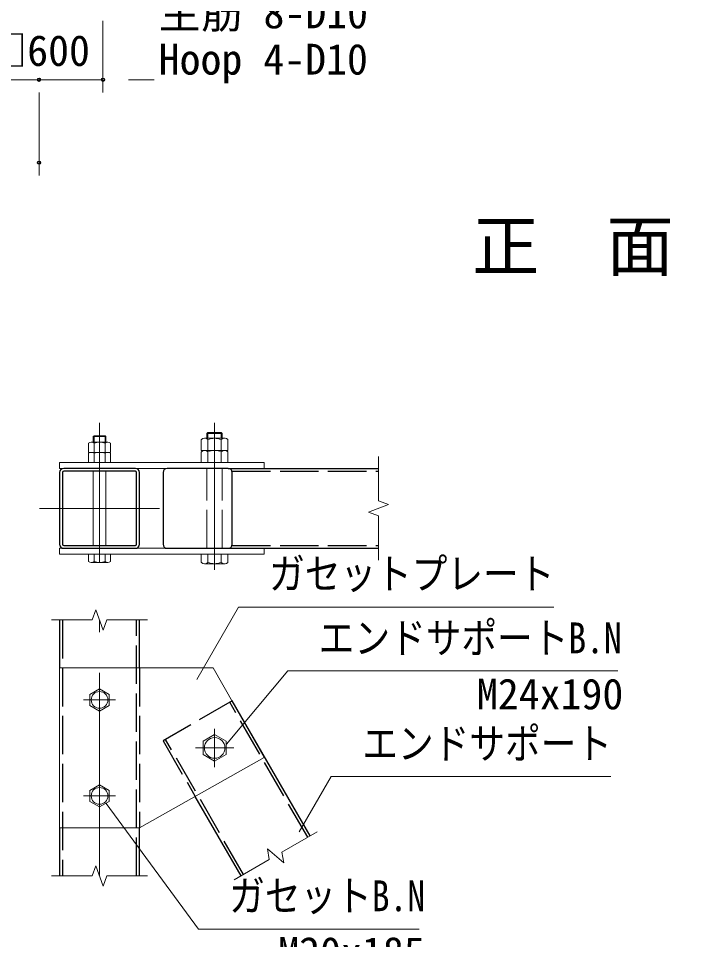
# Model space of a CAD drawing. Units: millimetres, scale not verified. Extents: x -12599 to 12601, y -8909 to 8911.
# Drawn here: x -7438 to -4232, y -6735 to -2415 of the extents above; entities that cross this region are included whole.
import ezdxf
from ezdxf.enums import TextEntityAlignment as Align

# ---------------------------------------------------------------- set-up
doc = ezdxf.new("R2010")
doc.units = ezdxf.units.MM
doc.header["$LTSCALE"] = 30
doc.header["$PDMODE"] = 32
doc.header["$PDSIZE"] = 15
doc.linetypes.add('DASHED', pattern=[7.5, 6, -1.5])
doc.linetypes.add('USER1', pattern=[50.8, 31.75, -6.35, 6.35, -6.35])
for name, color, linetype, lineweight in [('0-0_D-BMK', 2, 'USER1', 13), ('0-1_D-STR1', 1, 'Continuous', 25), ('0-2_D-STR3', 3, 'Continuous', 13), ('0-4_D-STR-DIM', 7, 'Continuous', 13), ('0-7_D-STR-TXT', 7, 'Continuous', 13), ('0-8_D-TTL-TXT', 7, 'Continuous', 13)]:
    doc.layers.add(name, color=color, linetype=linetype, lineweight=lineweight)
doc.layers.add('0-6_Defpoints', color=8, linetype='Continuous')
doc.styles.add('ＭＳ ゴシック', font='')
doc.styles.get('ＭＳ ゴシック').set_extended_font_data('MS Gothic')

msp = doc.modelspace()

# ---------------------------------------------------------------- linework, layer by layer
at = {"layer": '0-0_D-BMK'}
for p, q in [((-7057.03, -4967.9), (-7057.03, -4311.4)), ((-6517.03, -5001.24), (-6517.03, -4311.4)), ((-7338.28, -4712.23), (-6775.78, -4712.23)), ((-7057.03, -6435.76), (-7057.03, -5235.76)), ((-6982.03, -5610.76), (-7132.03, -5610.76)), ((-6517.03, -5745.76), (-6517.03, -5925.76)), ((-6607.03, -5835.76), (-6427.03, -5835.76)), ((-6982.03, -6060.76), (-7132.03, -6060.76))]:
    msp.add_line(p, q, dxfattribs=at)
at = {"layer": '0-1_D-STR1'}
for p, q in [((-6888.73, -4524.73), (-7225.33, -4524.73)), ((-6453.46, -4524.73), (-6739.82, -4524.73)), ((-6453.46, -4524.73), (-5748.18, -4524.73)), ((-7244.53, -4543.93), (-7244.53, -4880.53)), ((-7231.03, -4543.93), (-7231.03, -4880.53)), ((-6888.73, -4538.23), (-7225.33, -4538.23)), ((-6883.03, -4880.53), (-6883.03, -4543.93)), ((-6869.53, -4880.53), (-6869.53, -4543.93)), ((-6759.02, -4543.93), (-6759.02, -4880.53)), ((-6434.26, -4880.53), (-6434.26, -4543.93)), ((-7225.33, -4886.23), (-6888.73, -4886.23)), ((-7225.33, -4899.73), (-6888.73, -4899.73)), ((-6739.82, -4899.73), (-6453.46, -4899.73)), ((-6453.46, -4899.73), (-5748.18, -4899.73)), ((-7244.53, -5235.76), (-7244.53, -5460.76)), ((-6869.53, -5460.76), (-6869.53, -5235.76)), ((-6068.51, -6248.26), (-6434.26, -5614.77)), ((-6393.27, -6435.76), (-6608.27, -6063.38)), ((-7244.53, -6210.76), (-7244.53, -6435.76)), ((-6869.53, -6435.76), (-6869.53, -6210.76))]:
    msp.add_line(p, q, dxfattribs=at)
at = {"layer": '0-1_D-STR1', "linetype": 'DASHED'}
for p, q in [((-6435.13, -4538.23), (-5748.18, -4538.23)), ((-6435.13, -4886.23), (-5748.18, -4886.23)), ((-7231.03, -5235.76), (-7231.03, -6435.76)), ((-6883.03, -6435.76), (-6883.03, -5235.76)), ((-6869.53, -5460.76), (-6869.53, -6210.76)), ((-6434.26, -5614.77), (-6759.02, -5802.27)), ((-6080.21, -6255.01), (-6445.95, -5621.52)), ((-6759.02, -5802.27), (-6608.27, -6063.38)), ((-6381.58, -6429.01), (-6747.33, -5795.52))]:
    msp.add_line(p, q, dxfattribs=at)
at = {"layer": '0-1_D-STR1'}
for centre, radius, start, end in [((-7225.33, -4543.93), 19.2, 90, 180), ((-6888.73, -4543.93), 19.2, 0, 90), ((-6739.82, -4543.93), 19.2, 90, 180), ((-6453.46, -4543.93), 19.2, 0, 90), ((-7225.33, -4543.93), 5.7, 90, 180), ((-6888.73, -4543.93), 5.7, 0, 90), ((-7225.33, -4880.53), 19.2, 180, 270), ((-7225.33, -4880.53), 5.7, 180, 270), ((-6888.73, -4880.53), 19.2, 270, 0), ((-6888.73, -4880.53), 5.7, 270, 0), ((-6739.82, -4880.53), 19.2, 180, 270), ((-6453.46, -4880.53), 19.2, 270, 0)]:
    msp.add_arc(centre, radius, start, end, dxfattribs=at)
at = {"layer": '0-2_D-STR3'}
for p, q in [((-6553.03, -4361.6), (-6548.16, -4356.73)), ((-6553.03, -4383.73), (-6553.03, -4361.6)), ((-6553.03, -4361.6), (-6481.03, -4361.6)), ((-6548.16, -4356.73), (-6485.9, -4356.73)), ((-6548.16, -4383.73), (-6548.16, -4356.73)), ((-6485.9, -4383.73), (-6485.9, -4356.73)), ((-6485.9, -4356.73), (-6481.03, -4361.6)), ((-6481.03, -4383.73), (-6481.03, -4361.6)), ((-7108.93, -4449.73), (-7108.93, -4405.93)), ((-7096.73, -4401.73), (-7018.09, -4401.73)), ((-7087.03, -4375.79), (-7082.97, -4371.73)), ((-7087.03, -4401.73), (-7087.03, -4375.79)), ((-7087.03, -4375.79), (-7027.03, -4375.79)), ((-7082.98, -4449.73), (-7082.98, -4405.93)), ((-7082.97, -4371.73), (-7031.09, -4371.73)), ((-7082.97, -4401.73), (-7082.97, -4375.79)), ((-7027.03, -4375.79), (-7031.09, -4371.73)), ((-7031.09, -4401.73), (-7031.09, -4375.79)), ((-7031.08, -4449.73), (-7031.08, -4405.93)), ((-7027.03, -4401.73), (-7027.03, -4375.79)), ((-7005.13, -4405.93), (-7005.13, -4449.73)), ((-6579.43, -4440.73), (-6579.43, -4389.73)), ((-6564.11, -4383.73), (-6467.58, -4383.73)), ((-6548.23, -4440.73), (-6548.23, -4389.73)), ((-6485.83, -4440.73), (-6485.83, -4389.73)), ((-6454.63, -4389.73), (-6454.63, -4440.73)), ((-6579.43, -4440.73), (-6454.63, -4440.73)), ((-6579.43, -4497.73), (-6579.43, -4446.73)), ((-6564.11, -4440.73), (-6467.58, -4440.73)), ((-6548.23, -4497.73), (-6548.23, -4446.73)), ((-6485.83, -4497.73), (-6485.83, -4446.73)), ((-6454.63, -4446.73), (-6454.63, -4497.73)), ((-7108.93, -4449.73), (-7005.13, -4449.73)), ((-7108.93, -4497.73), (-7108.93, -4453.93)), ((-7096.73, -4449.73), (-7018.09, -4449.73)), ((-7082.98, -4497.73), (-7082.98, -4453.93)), ((-7031.08, -4497.73), (-7031.08, -4453.93)), ((-7005.13, -4453.93), (-7005.13, -4497.73)), ((-7244.53, -4497.73), (-6284.53, -4497.73)), ((-7244.53, -4497.73), (-7244.53, -4524.73)), ((-7244.53, -4524.73), (-6284.53, -4524.73)), ((-7108.93, -4497.73), (-7005.13, -4497.73)), ((-6579.43, -4497.73), (-6454.63, -4497.73)), ((-6284.53, -4497.73), (-6284.53, -4524.73)), ((-7087.03, -4886.23), (-7087.03, -4538.23)), ((-7027.03, -4886.23), (-7027.03, -4538.23)), ((-7244.53, -4899.73), (-6284.53, -4899.73)), ((-7244.53, -4926.73), (-7244.53, -4899.73)), ((-6284.53, -4926.73), (-6284.53, -4899.73)), ((-7244.53, -4926.73), (-6284.53, -4926.73)), ((-7108.93, -4926.73), (-7005.13, -4926.73)), ((-7108.93, -4961.53), (-7108.93, -4926.73)), ((-7096.73, -4965.73), (-7018.09, -4965.73)), ((-7082.98, -4961.53), (-7082.98, -4926.73)), ((-7031.08, -4961.53), (-7031.08, -4926.73)), ((-7005.13, -4961.53), (-7005.13, -4926.73)), ((-6579.43, -4926.73), (-6454.63, -4926.73)), ((-6579.43, -4965.73), (-6579.43, -4926.73)), ((-6548.23, -4965.73), (-6548.23, -4926.73)), ((-6485.83, -4965.73), (-6485.83, -4926.73)), ((-6454.63, -4965.73), (-6454.63, -4926.73)), ((-6564.11, -4971.73), (-6467.58, -4971.73)), ((-6869.53, -5460.76), (-7244.53, -5460.76)), ((-7244.53, -5460.76), (-7244.53, -6210.76)), ((-6524.53, -5460.76), (-6869.53, -5460.76))]:
    msp.add_line(p, q, dxfattribs=at)
at = {"layer": '0-2_D-STR3', "linetype": 'DASHED'}
for p, q in [((-6553.03, -4899.73), (-6553.03, -4524.73)), ((-6481.03, -4899.73), (-6481.03, -4524.73))]:
    msp.add_line(p, q, dxfattribs=at)
at = {"layer": '0-2_D-STR3'}
msp.add_lwpolyline([(-6524.53, -5460.76), (-6284.53, -5880.76), (-6869.53, -6210.76), (-7244.53, -6210.76)], dxfattribs=at)
for points in [[(-7012.09, -5584.81), (-7057.03, -5558.86), (-7101.98, -5584.81), (-7101.98, -5636.71), (-7057.03, -5662.66), (-7012.09, -5636.71)], [(-6571.07, -5866.96), (-6517.03, -5898.16), (-6462.99, -5866.96), (-6462.99, -5804.56), (-6517.03, -5773.36), (-6571.07, -5804.56)], [(-7012.09, -6034.81), (-7057.03, -6008.86), (-7101.98, -6034.81), (-7101.98, -6086.71), (-7057.03, -6112.66), (-7012.09, -6086.71)]]:
    msp.add_lwpolyline(points, close=True, dxfattribs=at)
for centre, radius in [((-7057.03, -5610.76), 39.31), ((-6517.03, -5835.76), 48.27), ((-7057.03, -6060.76), 39.31)]:
    msp.add_circle(centre, radius, dxfattribs=at)
for centre, radius, start, end in [((-7095.96, -4423.8), 22.09, 54.01973, 125.98027), ((-7057.03, -4483.99), 82.27, 71.61284, 108.38716), ((-7018.11, -4423.87), 22.14, 54.12648, 125.87352), ((-6563.83, -4407), 23.27, 47.91412, 132.08588), ((-6517.03, -4467.85), 84.12, 68.22895, 111.77105), ((-6470.23, -4406.42), 22.85, 46.94085, 133.05915), ((-6563.83, -4464), 23.27, 47.91412, 132.08588), ((-6517.03, -4524.85), 84.12, 68.22895, 111.77105), ((-6470.23, -4463.42), 22.85, 46.94085, 133.05915), ((-7095.96, -4471.8), 22.09, 54.01973, 125.98027), ((-7057.03, -4531.99), 82.27, 71.61284, 108.38716), ((-7018.11, -4471.87), 22.14, 54.12648, 125.87352), ((-7095.96, -4943.66), 22.09, 234.01973, 305.98027), ((-7057.03, -4883.46), 82.27, 251.61284, 288.38716), ((-7018.11, -4943.59), 22.14, 234.12648, 305.87352), ((-6563.83, -4948.45), 23.27, 227.91412, 312.08588), ((-6517.03, -4887.61), 84.12, 248.22895, 291.77105), ((-6470.23, -4949.03), 22.85, 226.94085, 313.05915)]:
    msp.add_arc(centre, radius, start, end, dxfattribs=at)
at = {"layer": '0-4_D-STR-DIM'}
for p, q in [((-7041.02, -2425.93), (-7041.02, -2762.45)), ((-7641.02, -2702.45), (-7041.02, -2702.45)), ((-6921.02, -2702.45), (-6801.02, -2702.45)), ((-7341.02, -2762.45), (-7341.02, -3151.28)), ((-5748.18, -4468.48), (-5748.18, -4677.6)), ((-5700.61, -4694.91), (-5795.75, -4729.54)), ((-5748.18, -4677.6), (-5700.61, -4694.91)), ((-5795.75, -4729.54), (-5748.18, -4746.86)), ((-5748.18, -4746.86), (-5748.18, -4955.98)), ((-7074.35, -5188.19), (-7091.66, -5235.76)), ((-7039.72, -5283.33), (-7074.35, -5188.19)), ((-7282.03, -5235.76), (-7091.66, -5235.76)), ((-7022.4, -5235.76), (-7039.72, -5283.33)), ((-7022.4, -5235.76), (-6832.03, -5235.76)), ((-6200.9, -6324.7), (-6036.04, -6229.51)), ((-6269.68, -6309.47), (-6260.89, -6359.33)), ((-6192.11, -6374.55), (-6269.68, -6309.47)), ((-6200.9, -6324.7), (-6192.11, -6374.55)), ((-7074.35, -6388.19), (-7091.66, -6435.76)), ((-7039.72, -6483.33), (-7074.35, -6388.19)), ((-6425.75, -6454.51), (-6260.89, -6359.33)), ((-7282.03, -6435.76), (-7091.66, -6435.76)), ((-7022.4, -6435.76), (-7039.72, -6483.33)), ((-7022.4, -6435.76), (-6832.03, -6435.76))]:
    msp.add_line(p, q, dxfattribs=at)
at = {"layer": '0-6_Defpoints'}
for p in [(-7341.02, -2702.45), (-7041.02, -2702.45), (-7341.02, -3091.28)]:
    msp.add_point(p, dxfattribs=at)
at = {"layer": '0-7_D-STR-TXT'}
for points in [[(-4924.94, -5175.98), (-6404.87, -5175.98), (-6600.73, -5515.22)], [(-4624.8, -5474.06), (-6174.02, -5474.06), (-6461.71, -5818.29)], [(-4658.09, -5969.14), (-5969.74, -5969.14), (-6120.03, -6229.45)], [(-5557.07, -6685.9), (-6592.33, -6685.9), (-7025.36, -6096.67)]]:
    msp.add_lwpolyline(points, dxfattribs=at)

# ---------------------------------------------------------------- texts
at = {"layer": '0-4_D-STR-DIM', "style": 'ＭＳ ゴシック'}
msp.add_text('□600', height=144.3, dxfattribs=at).set_placement((-7593.47, -2680.7), align=Align.BOTTOM_LEFT)
at = {"layer": '0-7_D-STR-TXT', "style": 'ＭＳ ゴシック'}
for s, p in [('主筋 8-D10', (-6779.52, -2504.38)), ('Hoop 4-D10', (-6779.52, -2721.38)), ('M24x190', (-5286.32, -5698.05)), ('M20x185', (-6218.59, -6909.88))]:
    msp.add_text(s, height=144.3, dxfattribs=at).set_placement(p, align=Align.BOTTOM_LEFT)
at = {"layer": '0-7_D-STR-TXT', "style": 'ＭＳ ゴシック', "width": 0.85}
for s, p in [('ガセットプレート', (-6261.23, -5134.03)), ('エンドサポートB.N', (-6028.1, -5435.17)), ('エンドサポート', (-5823.82, -5930.24)), ('ガセットB.N', (-6448.7, -6644.72))]:
    msp.add_text(s, height=144.3, dxfattribs=at).set_placement(p, align=Align.BOTTOM_LEFT)
at = {"layer": '0-8_D-TTL-TXT', "style": 'ＭＳ ゴシック'}
msp.add_text('正\u3000面\u3000図', height=230.9, dxfattribs=at).set_placement((-5308.11, -3666.29), align=Align.BOTTOM_LEFT)

doc.saveas('drawing.dxf')
